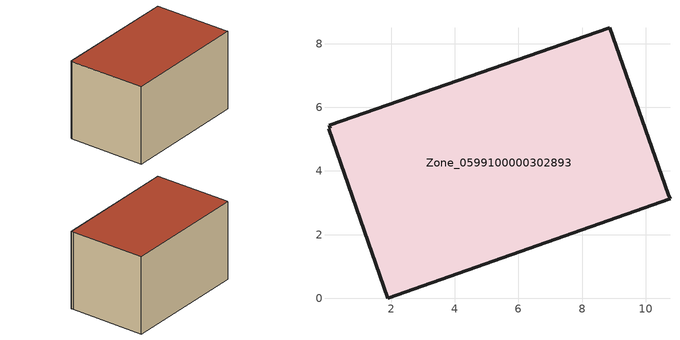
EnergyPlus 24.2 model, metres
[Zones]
Zone_0599100000302893
 floor ground (C_G): 10.71,3.27 10.76,3.13 1.9,0 0.03,5.32 0.09,5.34 0.06,5.44 8.87,8.5 z0
 wall outside (C_F): 1.9,0 10.76,3.13 10.71,3.27 8.87,8.5 0.06,5.44 0.09,5.34 0.03,5.32 1.9,0 z0:5.73
 roof outside (C_R): 10.76,3.13 10.71,3.27 8.87,8.5 0.06,5.44 0.09,5.34 0.03,5.32 1.9,0 z5.73
[BUILDING]
Pand.0599100000302893: North Axis=0; Terrain=City; Loads Convergence Tolerance Value=0.04; Temperature Convergence Tolerance Value=0.4; Solar Distribution=FullExterior; Maximum Number of Warmup Days=25; Minimum Number of Warmup Days=1
[Site:Location]
Rotterdam.The.Hague.AP_ZH_NLD Design_Conditions: Latitude=51.96; Longitude=4.45; Time Zone=1; Elevation=-4.5
[SITE:GROUNDTEMPERATURE:BUILDINGSURFACE]
18, 18, 18, 18, 18, 18, 18, 18, 18, 18, 18, 18
[MATERIAL] Thermal Absorptance=0.9; Solar Absorptance=0.7; Visible Absorptance=0.7
Name | Roughness | Thickness | Conductivity | Density | Specific Heat
G.TC.1946-1964 | MediumSmooth | 0.15 | 1 | 540 | 1210
F.TC.1946-1964 | Rough | 0.3 | 0.857143 | 1920 | 840
R.TC.1946-1964 | MediumRough | 0.2 | 0.235294 | 1500 | 1000
[CONSTRUCTION]
C_G: G.TC.1946-1964
C_F: F.TC.1946-1964
C_R: R.TC.1946-1964
[ZONE]
Zone_0599100000302893: Type=1; Multiplier=1; Ceiling Height=Autocalculate; Volume=Autocalculate; Floor Area=autocalculate; Part of Total Floor Area=Yes
[ZONEINFILTRATION:DESIGNFLOWRATE]
Infil_Zone_0599100000302893: Zone or ZoneList or Space or SpaceList=Zone_0599100000302893; Schedule=AlwaysOn; Design Flow Rate Calculation Method=Flow/Area; Flow Rate per Floor Area=0.003; Constant Term Coefficient=1; Temperature Term Coefficient=0; Velocity Term Coefficient=0; Velocity Squared Term Coefficient=0
[HVACTEMPLATE:ZONE:IDEALLOADSAIRSYSTEM]
Zone_0599100000302893: Maximum Heating Supply Air Temperature=50; Minimum Cooling Supply Air Temperature=13; Maximum Heating Supply Air Humidity Ratio=0.0156; Minimum Cooling Supply Air Humidity Ratio=0.0077; Heating Limit=NoLimit; Cooling Limit=NoLimit; Dehumidification Control Type=ConstantSensibleHeatRatio; Cooling Sensible Heat Ratio=0.7; Dehumidification Setpoint=60; Humidification Control Type=None; Humidification Setpoint=30; Outdoor Air Method=None; Outdoor Air Flow Rate per Person=0.00944; Outdoor Air Flow Rate per Zone Floor Area=0; Outdoor Air Flow Rate per Zone=0; Demand Controlled Ventilation Type=None; Outdoor Air Economizer Type=NoEconomizer; Heat Recovery Type=None; Sensible Heat Recovery Effectiveness=0.7; Latent Heat Recovery Effectiveness=0.65
[ZONECONTROL:THERMOSTAT]
ThermostatControl_Zone_0599100000302893: Zone or ZoneList=Zone_0599100000302893; Control Type Schedule=DualSetpointControlType; Control 1=Thermostat_Zone_0599100000302893; Temperature Difference Between Cutout And Setpoint=0
[THERMOSTATSETPOINT:DUALSETPOINT]
Thermostat_Zone_0599100000302893: Heating Setpoint Temperature Schedule=HeatingSetpoint_Zone_0599100000302893; Cooling Setpoint Temperature Schedule=CoolingSetpoint_Zone_0599100000302893
[SCHEDULE:COMPACT]
HeatingSetpoint_Zone_0599100000302893: Through: 12/31, For: AllDays, Until: 24:00, 21
CoolingSetpoint_Zone_0599100000302893: Through: 12/31, For: AllDays, Until: 24:00, 24
DualSetpointControlType: Through: 12/31, For: AllDays, Until: 24:00, 4
AlwaysOn: Through: 12/31, For: AllDays, Until: 24:00, 1
